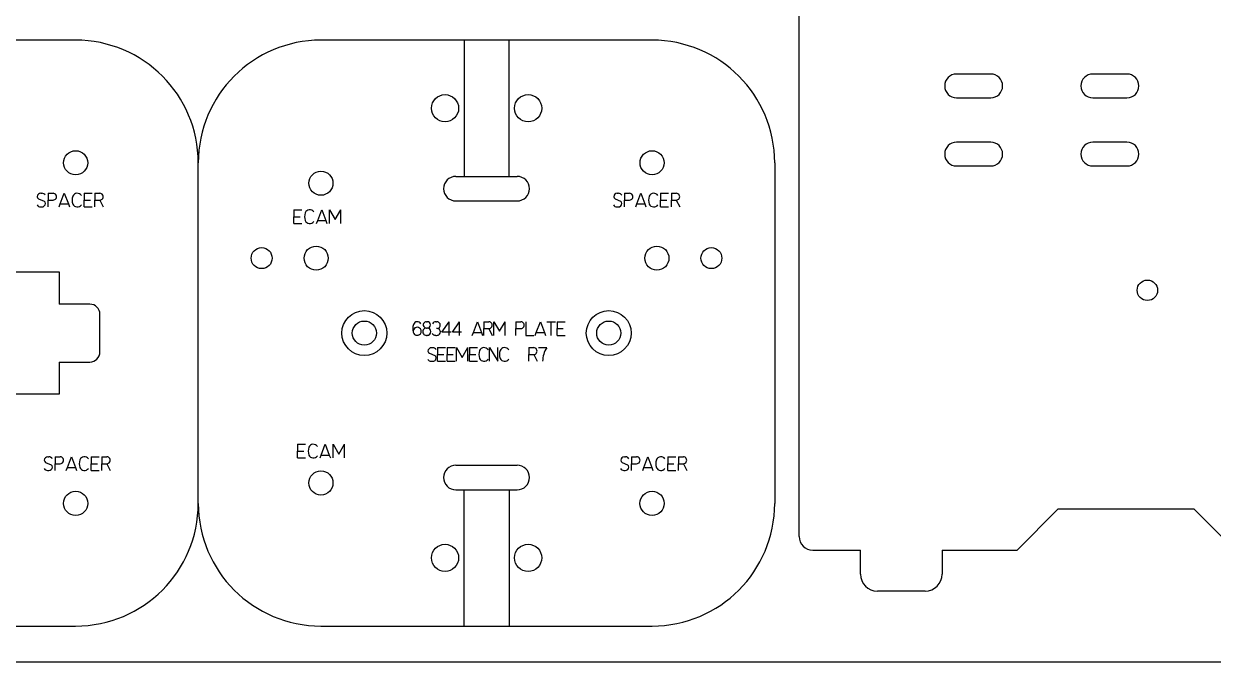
# Model space of a CAD drawing. Header units: inches. Extents: x -1316 to -504, y 192 to 650.
# Drawn here: x -864.8 to -690.3, y 192.4 to 286.1 of the extents above; entities that cross this region are included whole.
import ezdxf

# ---------------------------------------------------------------- set-up
doc = ezdxf.new("R2010")
doc.units = ezdxf.units.IN
doc.header["$MEASUREMENT"] = 0
doc.linetypes.add('Continuous2', pattern=[0])
for name, color, linetype in [('68343 AND 68344 CARRIAGE AND ARM PLATE', 1, 'Continuous'), ('68357 Support Panel', 1, 'Continuous'), ('68358 Electronics Mount', 1, 'Continuous'), ('68410_11 smart lcd mount', 1, 'Continuous'), ('STOCK OUTLINE', 1, 'Continuous')]:
    doc.layers.add(name, color=color, linetype=linetype)

msp = doc.modelspace()

# ---------------------------------------------------------------- linework, layer by layer
at = {"layer": '68343 AND 68344 CARRIAGE AND ARM PLATE', "color": 1, "linetype": 'Continuous2', "lineweight": -3, "true_color": 0xff0000}
for p, q in [((-857.23, 283.73), (-905.83, 283.73)), ((-772.63, 283.73), (-821.23, 283.73)), ((-754.63, 265.73), (-754.63, 215.73)), ((-905.83, 197.73), (-857.23, 197.73)), ((-821.23, 197.73), (-772.63, 197.73))]:
    msp.add_line(p, q, dxfattribs=at)
at = {"layer": '68343 AND 68344 CARRIAGE AND ARM PLATE', "color": 3, "linetype": 'Continuous2', "lineweight": -3, "true_color": 0x00ff00}
for p, q in [((-800.23, 283.73), (-800.23, 263.73)), ((-793.63, 263.73), (-793.63, 283.73)), ((-862.66, 260.42), (-861.87, 260.08)), ((-862.34, 261.25), (-862.17, 261.25)), ((-861.26, 261.25), (-860.54, 261.25)), ((-861.26, 261.25), (-861.26, 260.25)), ((-861.26, 260.25), (-860.54, 260.25)), ((-861.26, 259.25), (-861.26, 260.25)), ((-859.48, 259.68), (-858.89, 261.25)), ((-858.89, 261.25), (-858.3, 259.68)), ((-855.98, 261.25), (-854.8, 261.25)), ((-855.98, 261.25), (-855.98, 260.25)), ((-855.98, 260.25), (-855.06, 260.25)), ((-855.98, 259.25), (-855.98, 260.25)), ((-854.4, 261.25), (-853.68, 261.25)), ((-854.4, 261.25), (-854.4, 260.25)), ((-854.4, 260.25), (-853.68, 260.25)), ((-854.4, 259.25), (-854.4, 260.25)), ((-853.68, 260.25), (-853.18, 259.25)), ((-778.06, 260.42), (-777.27, 260.08)), ((-777.74, 261.25), (-777.57, 261.25)), ((-776.66, 261.25), (-775.94, 261.25)), ((-776.66, 261.25), (-776.66, 260.25)), ((-776.66, 260.25), (-775.94, 260.25)), ((-776.66, 259.25), (-776.66, 260.25)), ((-774.88, 259.68), (-774.29, 261.25)), ((-774.29, 261.25), (-773.7, 259.68)), ((-771.38, 261.25), (-770.2, 261.25)), ((-771.38, 261.25), (-771.38, 260.25)), ((-771.38, 260.25), (-770.46, 260.25)), ((-771.38, 259.25), (-771.38, 260.25)), ((-769.8, 261.25), (-769.08, 261.25)), ((-769.8, 261.25), (-769.8, 260.25)), ((-769.8, 260.25), (-769.08, 260.25)), ((-769.8, 259.25), (-769.8, 260.25)), ((-769.08, 260.25), (-768.58, 259.25)), ((-862.4, 259.25), (-862.2, 259.25)), ((-859.64, 259.25), (-859.48, 259.68)), ((-859.48, 259.68), (-858.3, 259.68)), ((-858.3, 259.68), (-858.14, 259.25)), ((-855.98, 259.25), (-854.8, 259.25)), ((-825.21, 258.82), (-824.03, 258.82)), ((-825.21, 258.82), (-825.21, 257.82)), ((-821.71, 257.25), (-821.12, 258.82)), ((-821.12, 258.82), (-820.53, 257.25)), ((-819.97, 256.82), (-819.97, 258.82)), ((-819.97, 258.82), (-819.13, 257.4)), ((-819.13, 257.4), (-818.29, 258.82)), ((-818.29, 256.82), (-818.29, 258.82)), ((-777.8, 259.25), (-777.6, 259.25)), ((-775.04, 259.25), (-774.88, 259.68)), ((-774.88, 259.68), (-773.7, 259.68)), ((-773.7, 259.68), (-773.54, 259.25)), ((-771.38, 259.25), (-770.2, 259.25)), ((-825.21, 257.82), (-824.29, 257.82)), ((-825.21, 256.82), (-825.21, 257.82)), ((-825.21, 256.82), (-824.03, 256.82)), ((-821.87, 256.82), (-821.71, 257.25)), ((-821.71, 257.25), (-820.53, 257.25)), ((-820.53, 257.25), (-820.37, 256.82)), ((-805.76, 242.4), (-805.63, 242.4)), ((-805.76, 241.47), (-805.63, 241.47)), ((-804.36, 242.4), (-804.28, 242.4)), ((-804.14, 241.4), (-804.28, 241.4)), ((-803.47, 240.87), (-802.43, 242.4)), ((-802.43, 240.4), (-802.43, 242.4)), ((-801.92, 240.87), (-800.89, 242.4)), ((-800.89, 240.4), (-800.89, 242.4)), ((-798.86, 240.83), (-798.27, 242.4)), ((-798.27, 242.4), (-797.68, 240.83)), ((-797.31, 242.4), (-796.58, 242.4)), ((-797.31, 242.4), (-797.31, 241.4)), ((-797.31, 241.4), (-796.58, 241.4)), ((-797.31, 240.4), (-797.31, 241.4)), ((-796.58, 241.4), (-796.08, 240.4)), ((-795.87, 240.4), (-795.87, 242.4)), ((-795.87, 242.4), (-795.03, 240.99)), ((-795.03, 240.99), (-794.18, 242.4)), ((-794.18, 240.4), (-794.18, 242.4)), ((-792.61, 242.4), (-791.88, 242.4)), ((-792.61, 242.4), (-792.61, 241.4)), ((-792.61, 241.4), (-791.88, 241.4)), ((-792.61, 240.4), (-792.61, 241.4)), ((-791.17, 242.4), (-791.17, 240.4)), ((-789.62, 240.83), (-789.03, 242.4)), ((-789.03, 242.4), (-788.44, 240.83)), ((-788.07, 242.4), (-787.43, 242.4)), ((-787.43, 240.4), (-787.43, 242.4)), ((-787.43, 242.4), (-786.79, 242.4)), ((-786.57, 242.4), (-785.4, 242.4)), ((-786.57, 242.4), (-786.57, 241.4)), ((-786.57, 241.4), (-785.66, 241.4)), ((-786.57, 240.4), (-786.57, 241.4)), ((-805.76, 240.4), (-805.63, 240.4)), ((-804.39, 240.4), (-804.25, 240.4)), ((-802.14, 240.87), (-803.47, 240.87)), ((-800.6, 240.87), (-801.92, 240.87)), ((-799.02, 240.4), (-798.86, 240.83)), ((-798.86, 240.83), (-797.68, 240.83)), ((-797.68, 240.83), (-797.52, 240.4)), ((-791.17, 240.4), (-790, 240.4)), ((-789.78, 240.4), (-789.62, 240.83)), ((-789.62, 240.83), (-788.44, 240.83)), ((-788.44, 240.83), (-788.28, 240.4)), ((-786.57, 240.4), (-785.4, 240.4)), ((-805.32, 237.76), (-804.53, 237.42)), ((-805, 238.59), (-804.84, 238.59)), ((-804.11, 238.59), (-802.94, 238.59)), ((-804.11, 238.59), (-804.11, 237.59)), ((-804.11, 237.59), (-803.2, 237.59)), ((-804.11, 236.59), (-804.11, 237.59)), ((-802.72, 238.59), (-801.55, 238.59)), ((-802.72, 238.59), (-802.72, 237.59)), ((-802.72, 237.59), (-801.81, 237.59)), ((-802.72, 236.59), (-802.72, 237.59)), ((-801.34, 236.59), (-801.34, 238.59)), ((-801.34, 238.59), (-800.49, 237.17)), ((-800.49, 237.17), (-799.65, 238.59)), ((-799.65, 236.59), (-799.65, 238.59)), ((-799.43, 238.59), (-798.26, 238.59)), ((-799.43, 238.59), (-799.43, 237.59)), ((-799.43, 237.59), (-798.52, 237.59)), ((-799.43, 236.59), (-799.43, 237.59)), ((-796.47, 236.59), (-796.47, 238.59)), ((-796.47, 238.59), (-795.25, 236.59)), ((-795.25, 236.59), (-795.25, 238.59)), ((-790.74, 238.59), (-790.01, 238.59)), ((-790.74, 238.59), (-790.74, 237.59)), ((-790.74, 237.59), (-790.01, 237.59)), ((-790.74, 236.59), (-790.74, 237.59)), ((-790.01, 237.59), (-789.51, 236.59)), ((-789.3, 238.59), (-788.1, 238.59)), ((-805.06, 236.59), (-804.86, 236.59)), ((-804.11, 236.59), (-802.94, 236.59)), ((-802.72, 236.59), (-801.55, 236.59)), ((-799.43, 236.59), (-798.26, 236.59)), ((-824.68, 224.4), (-823.5, 224.4)), ((-824.68, 224.4), (-824.68, 223.4)), ((-821.18, 222.83), (-820.59, 224.4)), ((-820.59, 224.4), (-820, 222.83)), ((-819.44, 222.4), (-819.44, 224.4)), ((-819.44, 224.4), (-818.6, 222.98)), ((-818.6, 222.98), (-817.76, 224.4)), ((-817.76, 222.4), (-817.76, 224.4)), ((-861.63, 221.73), (-860.84, 221.4)), ((-861.3, 222.57), (-861.14, 222.56)), ((-860.23, 222.56), (-859.5, 222.56)), ((-860.23, 222.56), (-860.23, 221.56)), ((-858.44, 220.99), (-857.85, 222.56)), ((-857.85, 222.56), (-857.27, 220.99)), ((-854.94, 222.56), (-853.77, 222.56)), ((-854.94, 222.56), (-854.94, 221.56)), ((-853.37, 222.56), (-852.64, 222.56)), ((-853.37, 222.56), (-853.37, 221.56)), ((-824.68, 223.4), (-823.76, 223.4)), ((-824.68, 222.4), (-824.68, 223.4)), ((-824.68, 222.4), (-823.5, 222.4)), ((-821.34, 222.4), (-821.18, 222.83)), ((-821.18, 222.83), (-820, 222.83)), ((-820, 222.83), (-819.84, 222.4)), ((-777.03, 221.73), (-776.24, 221.4)), ((-776.7, 222.57), (-776.54, 222.56)), ((-775.63, 222.56), (-774.9, 222.56)), ((-775.63, 222.56), (-775.63, 221.56)), ((-773.84, 220.99), (-773.25, 222.56)), ((-773.25, 222.56), (-772.67, 220.99)), ((-770.34, 222.56), (-769.17, 222.56)), ((-770.34, 222.56), (-770.34, 221.56)), ((-768.77, 222.56), (-768.04, 222.56)), ((-768.77, 222.56), (-768.77, 221.56)), ((-861.36, 220.56), (-861.16, 220.56)), ((-860.23, 221.56), (-859.5, 221.56)), ((-860.23, 220.56), (-860.23, 221.56)), ((-858.6, 220.56), (-858.44, 220.99)), ((-858.44, 220.99), (-857.27, 220.99)), ((-857.27, 220.99), (-857.1, 220.56)), ((-854.94, 221.56), (-854.03, 221.56)), ((-854.94, 220.56), (-854.94, 221.56)), ((-854.94, 220.56), (-853.77, 220.56)), ((-853.37, 221.56), (-852.64, 221.56)), ((-853.37, 220.56), (-853.37, 221.56)), ((-852.64, 221.56), (-852.14, 220.56)), ((-776.76, 220.56), (-776.56, 220.56)), ((-775.63, 221.56), (-774.9, 221.56)), ((-775.63, 220.56), (-775.63, 221.56)), ((-774, 220.56), (-773.84, 220.99)), ((-773.84, 220.99), (-772.67, 220.99)), ((-772.67, 220.99), (-772.5, 220.56)), ((-770.34, 221.56), (-769.43, 221.56)), ((-770.34, 220.56), (-770.34, 221.56)), ((-770.34, 220.56), (-769.17, 220.56)), ((-768.77, 221.56), (-768.04, 221.56)), ((-768.77, 220.56), (-768.77, 221.56)), ((-768.04, 221.56), (-767.54, 220.56)), ((-800.23, 197.73), (-800.23, 217.73)), ((-793.63, 217.73), (-793.63, 197.73))]:
    msp.add_line(p, q, dxfattribs=at)
at = {"layer": '68343 AND 68344 CARRIAGE AND ARM PLATE', "color": 5, "linetype": 'Continuous2', "lineweight": -3, "true_color": 0x0000ff}
for p, q in [((-839.23, 215.73), (-839.23, 265.73)), ((-801.43, 263.73), (-792.43, 263.73)), ((-801.43, 260.13), (-792.43, 260.13)), ((-868.03, 249.72), (-859.66, 249.72)), ((-859.66, 249.72), (-859.66, 244.98)), ((-855.16, 244.98), (-859.66, 244.98)), ((-853.66, 237.98), (-853.66, 243.48)), ((-859.66, 236.48), (-859.66, 231.75)), ((-859.66, 236.48), (-855.16, 236.48)), ((-859.66, 231.75), (-868.03, 231.75)), ((-801.43, 221.33), (-792.43, 221.33)), ((-801.43, 217.73), (-792.43, 217.73))]:
    msp.add_line(p, q, dxfattribs=at)
for centre, radius in [((-803.02, 273.73), 2), ((-790.83, 273.73), 2), ((-857.23, 265.73), 1.77), ((-772.63, 265.73), 1.77), ((-821.23, 262.73), 1.77), ((-829.93, 251.73), 1.54), ((-821.93, 251.73), 1.77), ((-771.93, 251.73), 1.77), ((-763.93, 251.73), 1.54), ((-814.86, 240.73), 1.77), ((-778.99, 240.73), 1.77), ((-821.23, 218.73), 1.77), ((-857.23, 215.73), 1.78), ((-772.63, 215.73), 1.78), ((-803.02, 207.73), 2), ((-790.83, 207.73), 2)]:
    msp.add_circle(centre, radius, dxfattribs=at)
at = {"layer": '68343 AND 68344 CARRIAGE AND ARM PLATE', "color": 3, "linetype": 'Continuous2', "lineweight": -3, "true_color": 0x00ff00}
for centre in [(-814.86, 240.73), (-778.99, 240.73)]:
    msp.add_circle(centre, 3.3, dxfattribs=at)
at = {"layer": '68343 AND 68344 CARRIAGE AND ARM PLATE', "color": 1, "linetype": 'Continuous2', "lineweight": -3, "true_color": 0xff0000}
for centre, start, end in [((-857.23, 265.73), 0, 90), ((-821.23, 265.73), 90, 180), ((-772.63, 265.73), 0, 90), ((-857.23, 215.73), 270, 0), ((-821.23, 215.73), 180, 270), ((-772.63, 215.73), 270, 0)]:
    msp.add_arc(centre, 18, start, end, dxfattribs=at)
at = {"layer": '68343 AND 68344 CARRIAGE AND ARM PLATE', "color": 5, "linetype": 'Continuous2', "lineweight": -3, "true_color": 0x0000ff}
for centre, radius, start, end in [((-801.43, 261.93), 1.8, 90, 270), ((-792.43, 261.93), 1.8, 270, 90), ((-855.16, 243.48), 1.5, 0, 90), ((-855.16, 237.98), 1.5, 270, 0), ((-801.43, 219.53), 1.8, 90, 270), ((-792.43, 219.53), 1.8, 270, 90)]:
    msp.add_arc(centre, radius, start, end, dxfattribs=at)
at = {"layer": '68343 AND 68344 CARRIAGE AND ARM PLATE', "color": 3, "linetype": 'Continuous2', "lineweight": -3, "true_color": 0x00ff00}
for centre, radius, start, end in [((-862.34, 260.73), 0.526, 89.2985, 177.3507), ((-862.44, 260.79), 0.43, 185.1823, 239.3448), ((-862.18, 260.67), 0.577, 30.522, 89.2985), ((-860.54, 260.75), 0.5, 269.9912, 90), ((-855.96, 260.25), 1.78, 161.2941, 198.7059), ((-856.97, 260.52), 0.735, 35.68, 155.6132), ((-853.68, 260.75), 0.5, 269.9912, 90), ((-777.74, 260.73), 0.526, 89.2985, 177.3507), ((-777.84, 260.79), 0.43, 185.1823, 239.3448), ((-777.58, 260.67), 0.577, 30.522, 89.2985), ((-775.94, 260.75), 0.5, 269.9912, 90), ((-771.36, 260.25), 1.78, 161.2941, 198.7059), ((-772.37, 260.52), 0.735, 35.68, 155.6132), ((-769.08, 260.75), 0.5, 269.9912, 90), ((-862.39, 259.83), 0.577, 210.522, 269.4411), ((-862.19, 259.77), 0.526, 269.4411, 357.3507), ((-862.09, 259.71), 0.43, 5.1822, 59.3448), ((-856.97, 259.98), 0.735, 204.3868, 324.32), ((-821.85, 257.82), 1.78, 161.2941, 198.7059), ((-822.87, 258.09), 0.735, 35.68, 155.6132), ((-777.79, 259.83), 0.577, 210.522, 269.4411), ((-777.59, 259.77), 0.526, 269.4411, 357.3507), ((-777.49, 259.71), 0.43, 5.1822, 59.3448), ((-772.37, 259.98), 0.735, 204.3868, 324.32), ((-822.87, 257.55), 0.735, 204.3868, 324.32), ((-805.98, 241.37), 1.78, 159.2941, 196.7059), ((-807.11, 240.99), 0.594, 342.2661, 193.7339), ((-807.08, 241.81), 0.595, 29.3075, 162.098), ((-805.76, 240.94), 0.536, 90, 214.6857), ((-805.76, 241.94), 0.464, 117.5491, 270), ((-805.76, 241.94), 0.464, 90, 117.5491), ((-805.63, 241.94), 0.464, 0, 90), ((-805.63, 241.94), 0.464, 270, 0), ((-805.63, 240.94), 0.536, 0, 90), ((-805.63, 240.94), 0.536, 270, 0), ((-804.36, 241.82), 0.577, 89.9999, 149.7068), ((-804.28, 241.77), 0.631, 48.8141, 89.9999), ((-804.22, 241.9), 0.504, 279.0881, 0), ((-804.19, 240.9), 0.504, 0, 84.185), ((-804.17, 241.9), 0.457, 0, 48.8141), ((-804.14, 240.9), 0.457, 311.1859, 0), ((-796.58, 241.9), 0.5, 269.9912, 90), ((-791.88, 241.9), 0.5, 269.9912, 90), ((-807.11, 241), 0.595, 193.902, 342.098), ((-805.76, 240.94), 0.536, 214.6857, 270), ((-804.39, 240.98), 0.577, 210.2932, 270.0001), ((-804.25, 241.03), 0.631, 270.0001, 311.1859), ((-805, 238.06), 0.526, 89.2985, 177.3507), ((-805.1, 238.13), 0.43, 185.1823, 239.3448), ((-804.84, 238.01), 0.577, 30.522, 89.2985), ((-804.75, 237.05), 0.43, 5.1822, 59.3448), ((-796.27, 237.59), 1.78, 161.2941, 198.7059), ((-797.28, 237.86), 0.735, 35.68, 155.6132), ((-793.25, 237.59), 1.78, 161.2941, 198.7059), ((-794.27, 237.86), 0.735, 35.68, 155.6132), ((-790.01, 238.09), 0.5, 269.9912, 90), ((-785.06, 236.59), 3.63, 146.6069, 179.9947), ((-805.05, 237.17), 0.577, 210.522, 269.4411), ((-804.85, 237.11), 0.526, 269.4411, 357.3507), ((-797.28, 237.32), 0.735, 204.3868, 324.32), ((-794.27, 237.32), 0.735, 204.3868, 324.32), ((-821.32, 223.4), 1.78, 161.2941, 198.7059), ((-822.34, 223.67), 0.735, 35.68, 155.6132), ((-861.31, 222.04), 0.526, 89.2985, 177.3507), ((-861.41, 222.1), 0.43, 185.1823, 239.3448), ((-861.15, 221.99), 0.577, 30.522, 89.2985), ((-859.5, 222.06), 0.5, 269.9912, 90), ((-854.92, 221.56), 1.78, 161.2941, 198.7059), ((-855.94, 221.83), 0.735, 35.68, 155.6132), ((-852.64, 222.06), 0.5, 269.9912, 90), ((-822.34, 223.13), 0.735, 204.3868, 324.32), ((-776.71, 222.04), 0.526, 89.2985, 177.3507), ((-776.81, 222.1), 0.43, 185.1823, 239.3448), ((-776.55, 221.99), 0.577, 30.522, 89.2985), ((-774.9, 222.06), 0.5, 269.9912, 90), ((-770.32, 221.56), 1.78, 161.2941, 198.7059), ((-771.34, 221.83), 0.735, 35.68, 155.6132), ((-768.04, 222.06), 0.5, 269.9912, 90), ((-861.36, 221.14), 0.577, 210.522, 269.4411), ((-861.16, 221.09), 0.526, 269.4411, 357.3507), ((-861.06, 221.03), 0.43, 5.1822, 59.3448), ((-855.94, 221.3), 0.735, 204.3868, 324.32), ((-776.76, 221.14), 0.577, 210.522, 269.4411), ((-776.56, 221.09), 0.526, 269.4411, 357.3507), ((-776.46, 221.03), 0.43, 5.1822, 59.3448), ((-771.34, 221.3), 0.735, 204.3868, 324.32)]:
    msp.add_arc(centre, radius, start, end, dxfattribs=at)
at = {"layer": '68357 Support Panel', "color": 1, "linetype": 'Continuous2', "lineweight": -3, "true_color": 0xff0000}
for p, q in [((-751.06, 210.86), (-751.06, 362.66)), ((-713.06, 214.86), (-719.06, 208.86)), ((-693.06, 214.86), (-713.06, 214.86)), ((-687.06, 208.86), (-693.06, 214.86)), ((-749.06, 208.86), (-742.06, 208.86)), ((-742.06, 205.36), (-742.06, 208.86)), ((-730.06, 208.86), (-719.06, 208.86)), ((-730.06, 208.86), (-730.06, 205.36)), ((-732.56, 202.86), (-739.56, 202.86))]:
    msp.add_line(p, q, dxfattribs=at)
for centre, radius, start, end in [((-749.06, 210.86), 2, 180, 270), ((-739.56, 205.36), 2.5, 180, 270), ((-732.56, 205.36), 2.5, 270, 0)]:
    msp.add_arc(centre, radius, start, end, dxfattribs=at)
at = {"layer": '68358 Electronics Mount', "color": 5, "linetype": 'Continuous2', "lineweight": -3, "true_color": 0x0000ff}
for p, q in [((-722.94, 278.76), (-727.94, 278.76)), ((-702.94, 278.76), (-707.94, 278.76)), ((-727.94, 275.26), (-722.94, 275.26)), ((-707.94, 275.26), (-702.94, 275.26)), ((-722.94, 268.76), (-727.94, 268.76)), ((-702.94, 268.76), (-707.94, 268.76)), ((-727.94, 265.26), (-722.94, 265.26)), ((-707.94, 265.26), (-702.94, 265.26))]:
    msp.add_line(p, q, dxfattribs=at)
for centre, start, end in [((-727.94, 277.01), 90, 270), ((-722.94, 277.01), 270, 90), ((-707.94, 277.01), 90, 270), ((-702.94, 277.01), 270, 90), ((-727.94, 267.01), 90, 270), ((-722.94, 267.01), 270, 90), ((-707.94, 267.01), 90, 270), ((-702.94, 267.01), 270, 90)]:
    msp.add_arc(centre, 1.75, start, end, dxfattribs=at)
at = {"layer": '68410_11 smart lcd mount', "color": 5, "linetype": 'Continuous2', "lineweight": -3, "true_color": 0x0000ff}
msp.add_circle((-699.94, 247.01), 1.5, dxfattribs=at)
at = {"layer": 'STOCK OUTLINE', "color": 2, "linetype": 'Continuous2', "lineweight": -3, "true_color": 0xffff00}
msp.add_line((-503.67, 192.41), (-1316.47, 192.41), dxfattribs=at)

doc.saveas('drawing.dxf')
